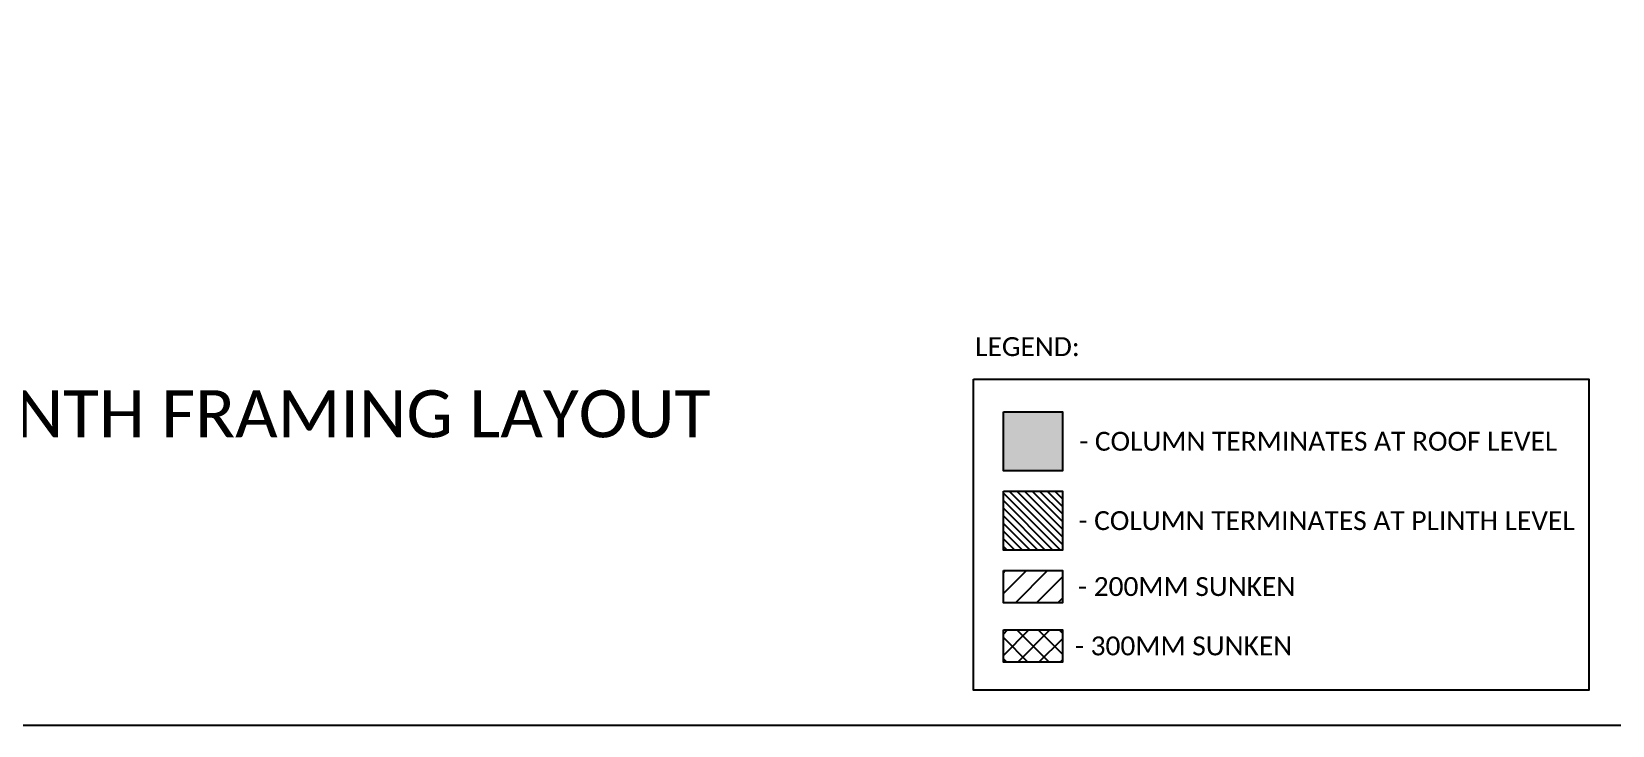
# Model space of a CAD drawing. Header units: millimetres. Extents: x -10000 to 124200, y -12045 to 23620.
# Drawn here: x 6542 to 23299, y -12045 to -4692 of the extents above; entities that cross this region are included whole.
import ezdxf

# ---------------------------------------------------------------- set-up
doc = ezdxf.new("R2010")
doc.units = ezdxf.units.MM
doc.header["$LTSCALE"] = 150
for name, color, linetype in [('ad-Column', 3, 'Continuous'), ('ad-Column Hatch', 125, 'Continuous'), ('ad-RCC Hatch', 125, 'Continuous'), ('ad-Text', 7, 'Continuous'), ('ad-Wall hatch', 8, 'Continuous')]:
    doc.layers.add(name, color=color, linetype=linetype)
doc.styles.get("Standard").update_dxf_attribs({"font": 'calibril.ttf'})

msp = doc.modelspace()

# ---------------------------------------------------------------- hatches: boundary and pattern name
at = {"layer": 'ad-Column Hatch', "transparency": 33554687}
h = msp.add_hatch(color=256, dxfattribs=at)
h.dxf.hatch_style = 1
h.paths.add_polyline_path([(16843, -8722), (17469, -8722), (17469, -9348), (16843, -9348)])
at = {"layer": 'ad-RCC Hatch', "transparency": 33554687}
h = msp.add_hatch(dxfattribs=at)
h.set_pattern_fill('ANSI31', color=256, scale=18, angle=90)
h.set_pattern_definition([(135, (352047.27, -30630.6), (-40.411153, -40.411153), [])])
h.paths.add_polyline_path([(16843, -9563), (17469, -9563), (17469, -10189), (16843, -10189)])
at = {"layer": 'ad-Wall hatch'}
h = msp.add_hatch(dxfattribs=at)
h.set_pattern_fill('ANSI31', color=256, scale=50)
h.set_pattern_definition([(45, (-21677.68, -4267.65), (-112.2532, 112.2532), [])])
h.paths.add_polyline_path([(16843, -10404), (17469, -10404), (17469, -10745), (16843, -10745)])
h = msp.add_hatch(dxfattribs=at)
h.set_pattern_fill('ANSI37', color=256, scale=50)
h.set_pattern_definition([(45, (-21677.68, -4698.07), (-112.2532, 112.2532), []), (135, (-21677.68, -4698.07), (-112.2532, -112.2532), [])])
h.paths.add_polyline_path([(16843, -11034), (17469, -11034), (17469, -11375), (16843, -11375)])

# ---------------------------------------------------------------- linework, layer by layer
for points in [[(-10000, 23620), (23550, 23620), (23550, -12045), (-10000, -12045)], [(16528, -8376), (23048, -8376), (23048, -11672), (16528, -11672)], [(16843, -10404), (17469, -10404), (17469, -10745), (16843, -10745)], [(16843, -11034), (17469, -11034), (17469, -11375), (16843, -11375)]]:
    msp.add_lwpolyline(points, close=True)
at = {"layer": 'ad-Column'}
for points in [[(16843, -8722), (17469, -8722), (17469, -9348), (16843, -9348)], [(16843, -9563), (17469, -9563), (17469, -10189), (16843, -10189)]]:
    msp.add_lwpolyline(points, close=True, dxfattribs=at)

# ---------------------------------------------------------------- texts
at = {"layer": 'ad-Text', "attachment_point": 5}
for s, insert, char_height, width in [('\\pxql,t25;{\\fCalibri|b0|i0|c0|p34;LEGEND:}', (17127, -8032), 200, 1165.89), ('\\pxt25;{\\fCalibri Light|b0|i0|c0|p34;1625_EAST VILLA PLINTH FRAMING LAYOUT}', (6775, -8795), 500, 15117.12), ('\\pxql,t25;{\\fCalibri Light|b0|i0|c0|p34;- COLUMN TERMINATES AT ROOF LEVEL}', (20555, -9035), 200, 5815.19), ('\\pxql,t25;{\\fCalibri Light|b0|i0|c0|p34;- COLUMN TERMINATES AT PLINTH LEVEL}', (20660, -9876), 200, 6040.45), ('\\pxql,t25;{\\fCalibri Light|b0|i0|c0|p34;- 200MM SUNKEN}', (18799, -10575), 200, 2328.3), ('\\pxql,t25;{\\fCalibri Light|b0|i0|c0|p34;- 300MM SUNKEN}', (18762, -11204), 200, 2319.94)]:
    msp.add_mtext(s, dxfattribs=dict(at, insert=insert, char_height=char_height, width=width))

doc.saveas('drawing.dxf')
